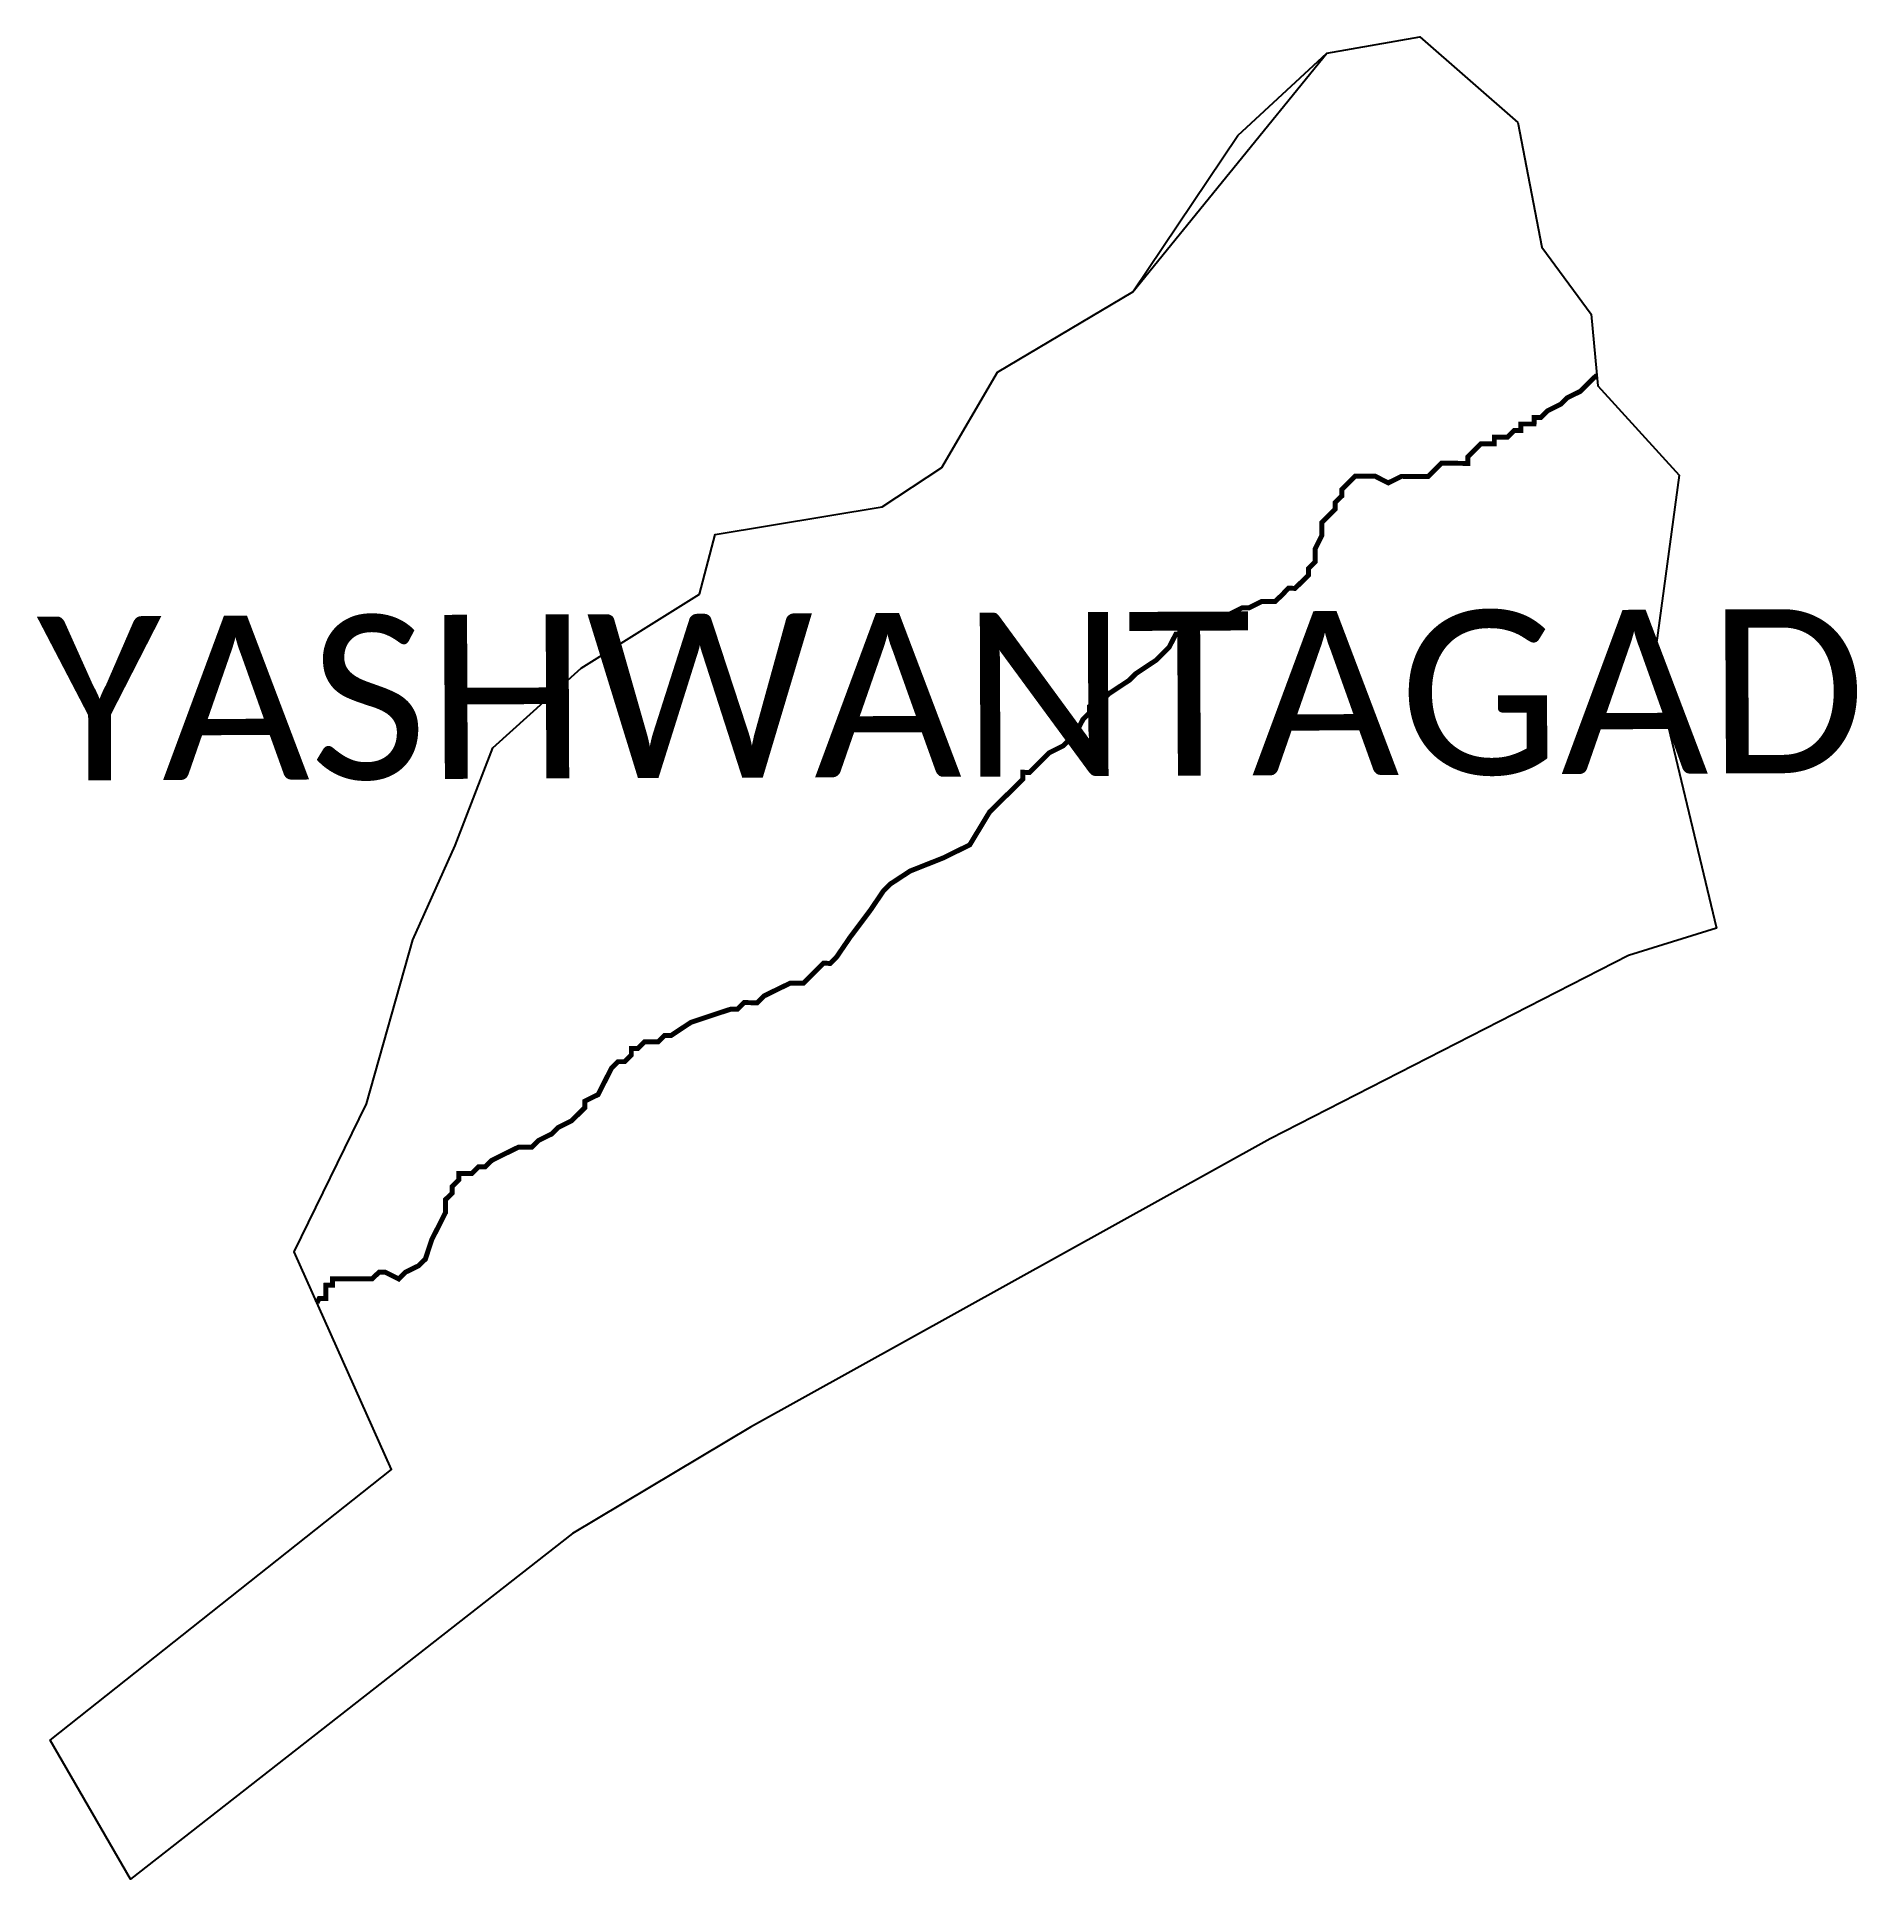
# Model space of a CAD drawing. Header units: metres. Extents: x 324225 to 325335, y 1838667 to 1839791.
import ezdxf

# ---------------------------------------------------------------- set-up
doc = ezdxf.new("R2010")
doc.units = ezdxf.units.M
for name, color, linetype in [('HAZARDS LINE', 1, 'Continuous'), ('village', 3, 'Continuous'), ('VILLAGE NAME', 250, 'Continuous')]:
    doc.layers.add(name, color=color, linetype=linetype)
doc.styles.get("Standard").update_dxf_attribs({"font": 'simplex.shx'})

msp = doc.modelspace()

# ---------------------------------------------------------------- linework, layer by layer
at = {"layer": 'HAZARDS LINE', "lineweight": 18}
msp.add_lwpolyline([(325176.2, 1839584.3, 3.03, 3.03, 0), (325174.4, 1839582.6, 3.03, 3.03, 0), (325170.3, 1839578.5, 3.03, 3.03, 0), (325166.3, 1839574.5, 3.03, 3.03, 0), (325158.2, 1839570.5, 3.03, 3.03, 0), (325154.1, 1839566.5, 3.03, 3.03, 0), (325146.1, 1839562.5, 3.03, 3.03, 0), (325142, 1839558.5, 3.03, 3.03, 0), (325138, 1839558.5, 3.03, 3.03, 0), (325137.9, 1839554.5, 3.03, 3.03, 0), (325129.9, 1839554.5, 3.03, 3.03, 0), (325129.9, 1839550.5, 3.03, 3.03, 0), (325125.8, 1839550.5, 3.03, 3.03, 0), (325121.8, 1839546.5, 3.03, 3.03, 0), (325113.7, 1839546.5, 3.03, 3.03, 0), (325113.7, 1839542.5, 3.03, 3.03, 0), (325105.6, 1839542.5, 3.03, 3.03, 0), (325097.5, 1839534.5, 3.03, 3.03, 0), (325097.5, 1839530.5, 3.03, 3.03, 0), (325081.4, 1839530.6, 3.03, 3.03, 0), (325073.3, 1839522.5, 3.03, 3.03, 0), (325057.1, 1839522.6, 3.03, 3.03, 0), (325049, 1839518.6, 3.03, 3.03, 0), (325041, 1839522.7, 3.03, 3.03, 0), (325028.9, 1839522.7, 3.03, 3.03, 0), (325024.8, 1839518.7, 3.03, 3.03, 0), (325020.8, 1839514.7, 3.03, 3.03, 0), (325020.8, 1839510.7, 3.03, 3.03, 0), (325016.7, 1839506.7, 3.03, 3.03, 0), (325016.7, 1839502.6, 3.03, 3.03, 0), (325012.6, 1839498.6, 3.03, 3.03, 0), (325008.6, 1839494.6, 3.03, 3.03, 0), (325008.5, 1839486.5, 3.03, 3.03, 0), (325004.5, 1839478.5, 3.03, 3.03, 0), (325004.4, 1839470.4, 3.03, 3.03, 0), (325000.4, 1839466.4, 3.03, 3.03, 0), (325000.4, 1839462.4, 3.03, 3.03, 0), (324992.2, 1839454.3, 3.03, 3.03, 0), (324988.2, 1839454.4, 3.03, 3.03, 0), (324984.2, 1839450.3, 3.03, 3.03, 0), (324980.1, 1839446.3, 3.03, 3.03, 0), (324972, 1839446.4, 3.03, 3.03, 0), (324964, 1839442.4, 3.03, 3.03, 0), (324959.9, 1839442.4, 3.03, 3.03, 0), (324951.8, 1839438.4, 3.03, 3.03, 0), (324943.8, 1839438.4, 3.03, 3.03, 0), (324939.7, 1839434.4, 3.03, 3.03, 0), (324931.6, 1839430.4, 3.03, 3.03, 0), (324927.6, 1839426.4, 3.03, 3.03, 0), (324919.5, 1839426.4, 3.03, 3.03, 0), (324915.4, 1839418.4, 3.03, 3.03, 0), (324911.4, 1839414.4, 3.03, 3.03, 0), (324907.3, 1839410.4, 3.03, 3.03, 0), (324895.2, 1839402.4, 3.03, 3.03, 0), (324891.1, 1839398.3, 3.03, 3.03, 0), (324879, 1839390.3, 3.03, 3.03, 0), (324874.9, 1839386.3, 3.03, 3.03, 0), (324866.9, 1839382.3, 3.03, 3.03, 0), (324866.8, 1839378.3, 3.03, 3.03, 0), (324862.8, 1839374.3, 3.03, 3.03, 0), (324858.7, 1839366.2, 3.03, 3.03, 0), (324854.7, 1839362.2, 3.03, 3.03, 0), (324850.6, 1839358.2, 3.03, 3.03, 0), (324842.5, 1839354.2, 3.03, 3.03, 0), (324838.5, 1839350.2, 3.03, 3.03, 0), (324830.4, 1839342.1, 3.03, 3.03, 0), (324826.3, 1839342.2, 3.03, 3.03, 0), (324826.3, 1839338.1, 3.03, 3.03, 0), (324822.3, 1839334.1, 3.03, 3.03, 0), (324810.1, 1839322.1, 3.03, 3.03, 0), (324806, 1839318.1, 3.03, 3.03, 0), (324793.8, 1839297.9, 3.03, 3.03, 0), (324785.8, 1839294, 3.03, 3.03, 0), (324777.7, 1839290, 3.03, 3.03, 0), (324757.5, 1839282, 3.03, 3.03, 0), (324745.3, 1839274, 3.03, 3.03, 0), (324741.3, 1839270, 3.03, 3.03, 0), (324733.1, 1839257.9, 3.03, 3.03, 0), (324721, 1839241.8, 3.03, 3.03, 0), (324712.8, 1839229.8, 3.03, 3.03, 0), (324708.8, 1839225.7, 3.03, 3.03, 0), (324704.7, 1839225.8, 3.03, 3.03, 0), (324696.6, 1839217.7, 3.03, 3.03, 0), (324692.6, 1839213.7, 3.03, 3.03, 0), (324684.5, 1839213.7, 3.03, 3.03, 0), (324676.4, 1839209.8, 3.03, 3.03, 0), (324668.3, 1839205.8, 3.03, 3.03, 0), (324664.3, 1839201.7, 3.03, 3.03, 0), (324656.2, 1839201.8, 3.03, 3.03, 0), (324652.2, 1839197.8, 3.03, 3.03, 0), (324648.1, 1839197.8, 3.03, 3.03, 0), (324636, 1839193.8, 3.03, 3.03, 0), (324623.9, 1839189.8, 3.03, 3.03, 0), (324611.8, 1839181.8, 3.03, 3.03, 0), (324607.7, 1839181.8, 3.03, 3.03, 0), (324603.7, 1839177.8, 3.03, 3.03, 0), (324595.6, 1839177.9, 3.03, 3.03, 0), (324591.6, 1839173.9, 3.03, 3.03, 0), (324587.5, 1839173.9, 3.03, 3.03, 0), (324587.5, 1839169.8, 3.03, 3.03, 0), (324583.4, 1839165.8, 3.03, 3.03, 0), (324579.4, 1839165.8, 3.03, 3.03, 0), (324575.4, 1839161.8, 3.03, 3.03, 0), (324567.2, 1839145.7, 3.03, 3.03, 0), (324559.1, 1839141.7, 3.03, 3.03, 0), (324559.1, 1839137.7, 3.03, 3.03, 0), (324555.1, 1839133.7, 3.03, 3.03, 0), (324551, 1839129.7, 3.03, 3.03, 0), (324542.9, 1839125.7, 3.03, 3.03, 0), (324538.9, 1839121.7, 3.03, 3.03, 0), (324530.8, 1839117.7, 3.03, 3.03, 0), (324526.7, 1839113.6, 3.03, 3.03, 0), (324518.7, 1839113.7, 3.03, 3.03, 0), (324502.5, 1839105.7, 3.03, 3.03, 0), (324498.4, 1839101.7, 3.03, 3.03, 0), (324494.4, 1839101.7, 3.03, 3.03, 0), (324490.3, 1839097.7, 3.03, 3.03, 0), (324482.3, 1839097.7, 3.03, 3.03, 0), (324482.3, 1839093.7, 3.03, 3.03, 0), (324478.2, 1839089.7, 3.03, 3.03, 0), (324478.2, 1839085.6, 3.03, 3.03, 0), (324474.1, 1839081.6, 3.03, 3.03, 0), (324474.1, 1839073.6, 3.03, 3.03, 0), (324470, 1839065.5, 3.03, 3.03, 0), (324465.9, 1839057.5, 3.03, 3.03, 0), (324461.9, 1839045.4, 3.03, 3.03, 0), (324457.8, 1839041.4, 3.03, 3.03, 0), (324449.7, 1839037.4, 3.03, 3.03, 0), (324445.7, 1839033.3, 3.03, 3.03, 0), (324437.6, 1839037.4, 3.03, 3.03, 0), (324433.6, 1839037.4, 3.03, 3.03, 0), (324429.5, 1839033.4, 3.03, 3.03, 0), (324405.3, 1839033.5, 3.03, 3.03, 0), (324405.3, 1839029.5, 3.03, 3.03, 0), (324401.3, 1839029.5, 3.03, 3.03, 0), (324401.2, 1839021.5, 3.03, 3.03, 0), (324397.2, 1839021.5, 3.03, 3.03, 0), (324395.8, 1839018.8, 3.03, 3.03, 0)], format="xyseb", dxfattribs=at)
at = {"layer": 'village', "color": 3}
for points in [[(325249.1, 1839247.2, 0), (325195.5, 1839230.6, 0), (324977.1, 1839118.7, 0), (324660.2, 1838942.9, 0), (324551.6, 1838878.2, 0), (324282.1, 1838667.5, 0), (324233.1, 1838752.1, 0), (324441.2, 1838917.1, 0), (324382, 1839049.8, 0), (324426.1, 1839140.1, 0), (324454.3, 1839240.1, 0), (324480.1, 1839297.6, 0), (324503.1, 1839357.1, 0), (324557, 1839405.7, 0), (324629.1, 1839450.8, 0), (324638.6, 1839487.2, 0), (324740.4, 1839504.1, 0), (324776.9, 1839527.9, 0), (324810.8, 1839586, 0), (324893.2, 1839635.1, 0), (325011.5, 1839780.6, 0), (325068.3, 1839790.5, 0), (325128, 1839738.3, 0), (325142.7, 1839662.2, 0), (325172.7, 1839621.5, 0), (325176.8, 1839577.8, 0), (325226.5, 1839523.4, 0), (325210.8, 1839407.7, 0)], [(325249.1, 1839247.2, 0), (325195.5, 1839230.6, 0), (324977.1, 1839118.7, 0), (324660.2, 1838942.9, 0), (324551.6, 1838878.2, 0), (324282.1, 1838667.5, 0), (324233.1, 1838752.1, 0), (324441.2, 1838917.1, 0), (324382, 1839049.8, 0), (324426.1, 1839140.1, 0), (324454.3, 1839240.1, 0), (324480.1, 1839297.6, 0), (324503.1, 1839357.1, 0), (324557, 1839405.7, 0), (324629.1, 1839450.8, 0), (324638.6, 1839487.2, 0), (324740.4, 1839504.1, 0), (324776.9, 1839527.9, 0), (324810.8, 1839586, 0), (324893.2, 1839635.1, 0), (324957.3, 1839730.3, 0), (325011.5, 1839780.6, 0), (325068.3, 1839790.5, 0), (325128, 1839738.3, 0), (325142.7, 1839662.2, 0), (325172.7, 1839621.5, 0), (325176.8, 1839577.8, 0), (325226.5, 1839523.4, 0), (325210.8, 1839407.7, 0)]]:
    msp.add_polyline3d(points, close=True, dxfattribs=at)

# ---------------------------------------------------------------- texts
at = {"layer": 'VILLAGE NAME', "insert": (324225, 1839437.1), "char_height": 100, "attachment_point": 1, "rotation": 0.2435}
msp.add_mtext_dynamic_manual_height_columns('{\\fCalibri|b0|i0|c0|p34;YASHWANTAGAD}', width=1643.097, gutter_width=779.9, heights=[0], dxfattribs=at)
msp.add_mtext_dynamic_manual_height_columns('{\\fCalibri|b0|i0|c0|p34;YASHWANTAGAD}', width=1643.097, gutter_width=779.9, heights=[0], dxfattribs=at)

doc.saveas('drawing.dxf')
